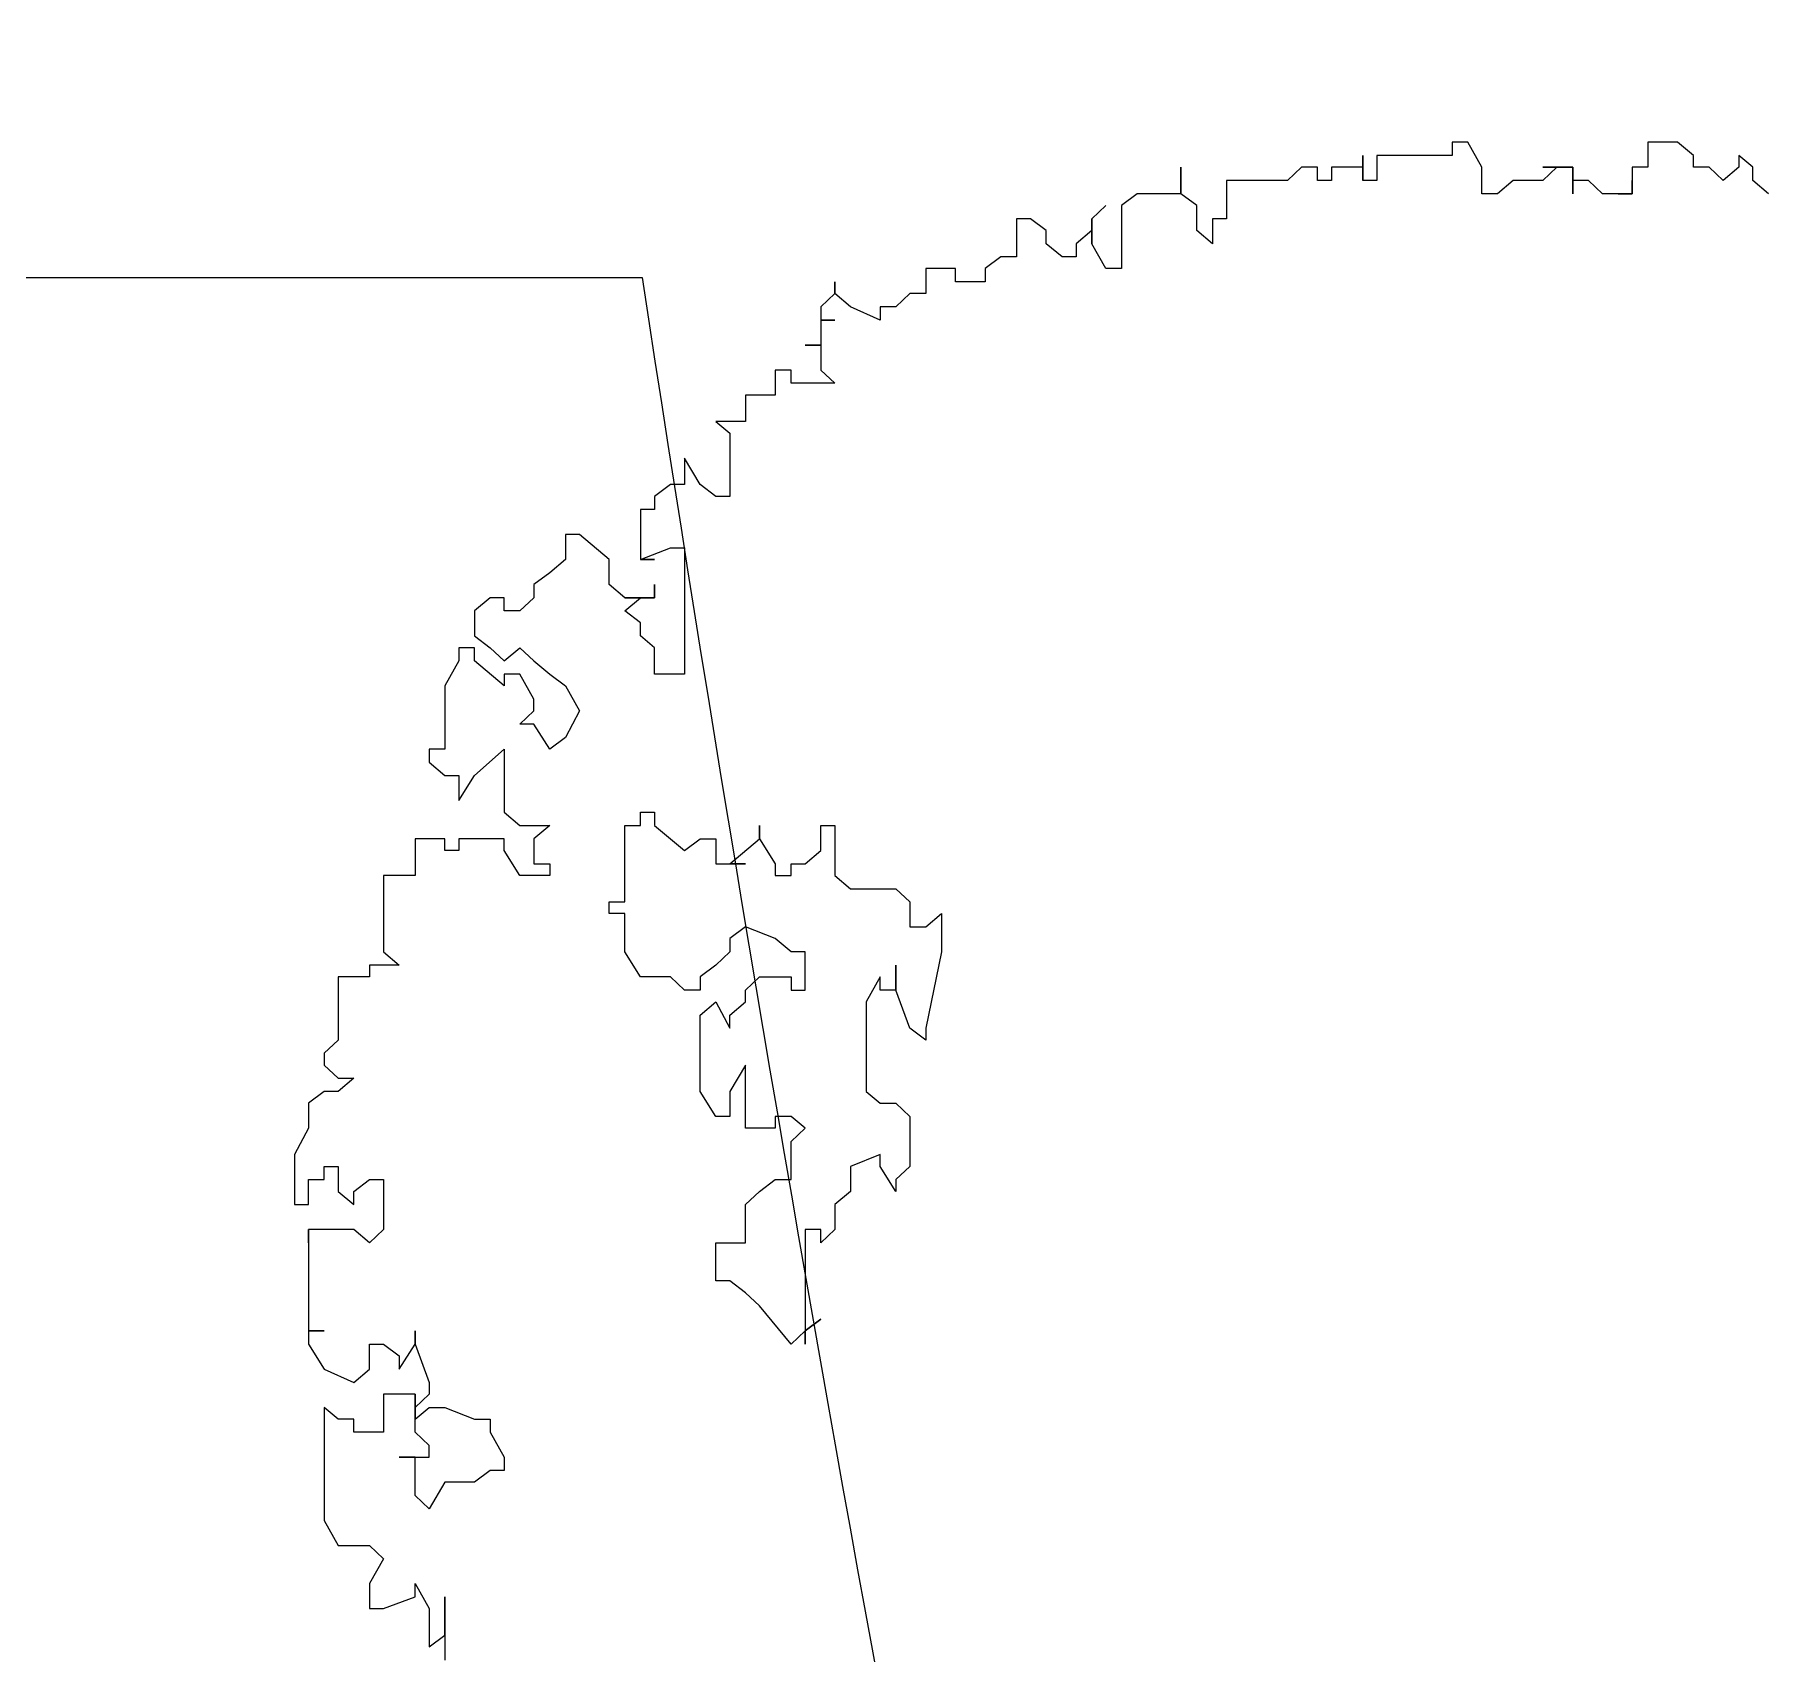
# Model space of a CAD drawing. Extents: x -30 to 1202, y 231 to 898.
# Drawn here: x 168.072 to 170.767, y 434.223 to 436.745 of the extents above; entities that cross this region are included whole.
import ezdxf

# ---------------------------------------------------------------- set-up
doc = ezdxf.new("R2010")
doc.units = 0
doc.header["$LTSCALE"] = 0.04
doc.layers.get('0').update_dxf_attribs({"linetype": 'CONTINUOUS'})
for name, color, linetype in [('0.2', 2, 'CONTINUOUS'), ('0.5', 5, 'CONTINUOUS'), ('CONTORXXNP----00', 255, 'CONTINUOUS'), ('PISO', 1, 'CONTINUOUS'), ('PISOS', 1, 'CONTINUOUS')]:
    doc.layers.add(name, color=color, linetype=linetype)
doc.styles.get("Standard").update_dxf_attribs({"font": 'romans.shx'})

# ---------------------------------------------------------------- blocks, each defined once
blk = doc.blocks.new('ARB3')
at = {"color": 0}
for p, q in [((-0.47538, 0.1276), (-0.48119, 0.12068)), ((-0.48701, 0.12068), (-0.49217, 0.11453)), ((-0.49217, 0.11453), (-0.48701, 0.11453)), ((-0.48119, 0.12068), (-0.48701, 0.12068)), ((-0.48701, 0.11453), (-0.48119, 0.10761)), ((-0.48119, 0.10761), (-0.48701, 0.10146)), ((-0.48701, 0.10146), (-0.48701, 0.09454)), ((-0.48701, 0.09454), (-0.49217, 0.09454)), ((-0.49799, 0.07454), (-0.48701, 0.07454)), ((-0.48701, 0.07454), (-0.48701, 0.06762)), ((-0.48701, 0.06762), (-0.47538, 0.06762)), ((-0.47538, 0.06762), (-0.48119, 0.06762)), ((-0.48119, 0.06762), (-0.47538, 0.06762)), ((-0.47538, 0.06762), (-0.47538, 0.06147)), ((-0.47538, 0.06147), (-0.47538, 0.06762)), ((-0.47538, 0.06762), (-0.47538, 0.05455)), ((-0.47538, 0.05455), (-0.48119, 0.0484)), ((-0.48119, 0.0484), (-0.48119, 0.04148)), ((-0.47538, 0.04148), (-0.48701, 0.04148)), ((-0.48701, 0.04148), (-0.48701, 0.02841)), ((-0.48119, 0.04148), (-0.47538, 0.04148)), ((-0.48701, 0.02841), (-0.48701, 0.03456)), ((-0.48701, 0.03456), (-0.48119, 0.02841)), ((-0.48119, 0.02841), (-0.48119, 0.01533)), ((-0.48119, 0.01533), (-0.47538, 0.00841)), ((-0.47538, 0.00841), (-0.47538, 0.00149)), ((-0.48701, 0.00149), (-0.49799, -0.00466)), ((-0.47538, 0.00149), (-0.48701, 0.00149)), ((-0.49217, -0.04465), (-0.48119, -0.04465)), ((-0.48119, -0.04465), (-0.48119, -0.0508)), ((-0.48119, -0.0508), (-0.49217, -0.0508)), ((-0.49217, -0.0508), (-0.48701, -0.0508)), ((-0.48701, -0.0508), (-0.48701, -0.06464)), ((-0.48701, -0.06464), (-0.48119, -0.06464)), ((-0.48119, -0.06464), (-0.48119, -0.07079)), ((-0.48119, -0.07079), (-0.48701, -0.07079)), ((-0.48701, -0.07079), (-0.48701, -0.07771)), ((-0.48701, -0.07771), (-0.48119, -0.08386)), ((-0.48119, -0.08386), (-0.48119, -0.11078)), ((-0.48119, -0.11078), (-0.4644, -0.11078)), ((-0.4644, -0.11078), (-0.4644, -0.11693)), ((-0.4644, -0.11693), (-0.45342, -0.11693)), ((-0.45342, -0.11693), (-0.45923, -0.12385)), ((-0.47021, -0.12385), (-0.47538, -0.13077)), ((-0.45923, -0.12385), (-0.47021, -0.12385)), ((-0.47538, -0.13077), (-0.48701, -0.13077)), ((-0.48701, -0.13077), (-0.47538, -0.13077)), ((-0.47538, -0.13077), (-0.47538, -0.14999)), ((-0.47538, -0.14999), (-0.47021, -0.15691)), ((-0.47021, -0.15691), (-0.44244, -0.15691)), ((-0.44244, -0.15691), (-0.44244, -0.16383)), ((-0.4644, -0.16999), (-0.47021, -0.16383)), ((-0.47021, -0.16383), (-0.4644, -0.16999)), ((-0.44244, -0.16383), (-0.45342, -0.16999)), ((-0.45342, -0.16999), (-0.4644, -0.16999)), ((-0.4644, -0.16999), (-0.45923, -0.16999)), ((-0.45923, -0.16999), (-0.45342, -0.17691)), ((-0.45342, -0.17691), (-0.44761, -0.17691)), ((-0.44761, -0.17691), (-0.44761, -0.18306)), ((-0.45923, -0.18998), (-0.4644, -0.1969)), ((-0.45342, -0.18998), (-0.45923, -0.18998)), ((-0.44761, -0.18306), (-0.45342, -0.18998)), ((-0.4644, -0.1969), (-0.4644, -0.20305)), ((-0.4644, -0.20305), (-0.44761, -0.20305)), ((-0.44761, -0.20305), (-0.44761, -0.20997)), ((-0.44761, -0.20997), (-0.44244, -0.21689)), ((-0.44244, -0.21689), (-0.43663, -0.21689)), ((-0.43663, -0.21689), (-0.43663, -0.22997)), ((-0.43663, -0.22997), (-0.44244, -0.22997)), ((-0.44244, -0.22997), (-0.44244, -0.24304)), ((-0.44244, -0.24304), (-0.43146, -0.24304)), ((-0.43146, -0.24304), (-0.43146, -0.24996)), ((-0.15308, -0.24304), (-0.15889, -0.23612)), ((-0.15889, -0.23612), (-0.1421, -0.23612)), ((-0.15308, -0.24996), (-0.15308, -0.24304)), ((-0.1421, -0.23612), (-0.10851, -0.24304)), ((-0.10851, -0.24304), (-0.10334, -0.24304)), ((-0.10334, -0.24304), (-0.10851, -0.24996)), ((-0.43146, -0.24996), (-0.42565, -0.25611)), ((-0.16987, -0.25611), (-0.16406, -0.24996)), ((-0.16406, -0.24996), (-0.15308, -0.24996)), ((-0.10851, -0.24996), (-0.1253, -0.25611)), ((-0.07557, -0.25611), (-0.06976, -0.24996)), ((-0.06976, -0.24996), (-0.0478, -0.24996)), ((-0.0478, -0.24996), (-0.04198, -0.25611)), ((-0.42565, -0.25611), (-0.42565, -0.26303)), ((-0.16987, -0.2761), (-0.16987, -0.25611)), ((-0.1253, -0.25611), (-0.13628, -0.25611)), ((-0.13628, -0.25611), (-0.1253, -0.25611)), ((-0.1253, -0.25611), (-0.1253, -0.26303)), ((-0.07557, -0.26303), (-0.07557, -0.25611)), ((-0.03682, -0.25611), (-0.0478, -0.26303)), ((-0.04198, -0.25611), (-0.03682, -0.25611)), ((-0.42565, -0.26303), (-0.41983, -0.26303)), ((-0.41983, -0.26303), (-0.42565, -0.2761)), ((-0.1253, -0.26303), (-0.13112, -0.26303)), ((-0.13112, -0.26303), (-0.12014, -0.26918)), ((-0.08074, -0.26918), (-0.07557, -0.26303)), ((-0.0478, -0.26303), (-0.05296, -0.26303)), ((-0.05296, -0.26303), (-0.0478, -0.2761)), ((-0.12014, -0.26918), (-0.08074, -0.26918)), ((-0.42565, -0.2761), (-0.43146, -0.28302)), ((-0.17568, -0.28302), (-0.16987, -0.2761)), ((-0.0478, -0.2761), (-0.03682, -0.2761)), ((-0.03682, -0.2761), (-0.031, -0.28302)), ((-0.43146, -0.28302), (-0.43663, -0.28302)), ((-0.43663, -0.28302), (-0.43146, -0.28302)), ((-0.43146, -0.28302), (-0.42565, -0.28918)), ((-0.41983, -0.28918), (-0.41983, -0.28302)), ((-0.41983, -0.28302), (-0.41983, -0.28918)), ((-0.39787, -0.28918), (-0.39206, -0.28302)), ((-0.39206, -0.28302), (-0.39206, -0.30225)), ((-0.19764, -0.28918), (-0.19764, -0.28302)), ((-0.19764, -0.28302), (-0.17568, -0.28302)), ((-0.031, -0.28302), (-0.02002, -0.28302)), ((-0.02002, -0.28302), (-0.01421, -0.28918)), ((-0.42565, -0.28918), (-0.41983, -0.28918)), ((-0.41983, -0.28918), (-0.40885, -0.28918)), ((-0.40885, -0.28918), (-0.40885, -0.2961)), ((-0.40885, -0.2961), (-0.40885, -0.28918)), ((-0.40885, -0.28918), (-0.39787, -0.28918)), ((-0.18666, -0.28918), (-0.19764, -0.28918)), ((-0.18085, -0.2961), (-0.18666, -0.28918)), ((-0.18085, -0.30225), (-0.18085, -0.2961)), ((-0.1253, -0.2961), (-0.1421, -0.2961)), ((-0.1421, -0.2961), (-0.1421, -0.30225)), ((-0.1253, -0.30225), (-0.1253, -0.2961)), ((-0.06459, -0.2961), (-0.06976, -0.30225)), ((-0.05878, -0.30225), (-0.06459, -0.2961)), ((-0.01421, -0.28918), (-0.02002, -0.28918)), ((-0.02002, -0.28918), (-0.02002, -0.2961)), ((-0.02002, -0.2961), (0.03036, -0.2961)), ((0.02454, -0.2961), (0.01938, -0.28918)), ((0.01938, -0.28918), (0.02454, -0.2961)), ((0.03036, -0.2961), (0.02454, -0.2961)), ((0.02454, -0.2961), (0.03036, -0.30225)), ((-0.39206, -0.30225), (-0.39787, -0.30225)), ((-0.39787, -0.30225), (-0.39787, -0.30917)), ((-0.17568, -0.30225), (-0.18085, -0.30225)), ((-0.17568, -0.30917), (-0.17568, -0.30225)), ((-0.1421, -0.30225), (-0.14791, -0.30917)), ((-0.13112, -0.31609), (-0.13112, -0.30225)), ((-0.13112, -0.30225), (-0.1253, -0.30225)), ((-0.06976, -0.30225), (-0.06976, -0.30917)), ((-0.04198, -0.30225), (-0.05878, -0.30225)), ((-0.04198, -0.30917), (-0.04198, -0.30225)), ((0.03036, -0.30225), (0.01356, -0.31609)), ((-0.39787, -0.30917), (-0.38689, -0.30917)), ((-0.38689, -0.30917), (-0.38689, -0.32224)), ((-0.19183, -0.31609), (-0.18085, -0.30917)), ((-0.18085, -0.30917), (-0.17568, -0.30917)), ((-0.14791, -0.30917), (-0.15308, -0.32224)), ((-0.06976, -0.30917), (-0.06459, -0.30917)), ((-0.06459, -0.30917), (-0.06459, -0.32224)), ((-0.03682, -0.31609), (-0.04198, -0.30917)), ((-0.19183, -0.31609), (-0.19764, -0.31609)), ((-0.19764, -0.31609), (-0.19183, -0.31609)), ((-0.18085, -0.32916), (-0.19183, -0.31609)), ((-0.1253, -0.32224), (-0.13112, -0.31609)), ((-0.031, -0.32224), (-0.03682, -0.31609)), ((0.01356, -0.31609), (0.00775, -0.32224)), ((-0.38689, -0.32224), (-0.37527, -0.32224)), ((-0.37527, -0.32224), (-0.37527, -0.33531)), ((-0.18085, -0.33531), (-0.18085, -0.32224)), ((-0.18085, -0.32224), (-0.18085, -0.32916)), ((-0.18085, -0.32916), (-0.18085, -0.32224)), ((-0.18085, -0.32224), (-0.18085, -0.32916)), ((-0.15308, -0.32224), (-0.14791, -0.32916)), ((-0.12014, -0.32224), (-0.1253, -0.32224)), ((-0.11432, -0.32916), (-0.12014, -0.32224)), ((-0.06459, -0.32224), (-0.09236, -0.32224)), ((-0.09236, -0.32224), (-0.08074, -0.32916)), ((-0.01421, -0.32224), (-0.031, -0.32224)), ((-0.01421, -0.33531), (-0.01421, -0.32224)), ((0.00775, -0.32224), (0.00258, -0.32916)), ((-0.37527, -0.33531), (-0.3701, -0.32916)), ((-0.3701, -0.32916), (-0.34233, -0.32916)), ((-0.34233, -0.32916), (-0.34233, -0.33531)), ((-0.14791, -0.32916), (-0.1421, -0.32916)), ((-0.1421, -0.32916), (-0.13628, -0.33531)), ((-0.12014, -0.33531), (-0.10851, -0.32916)), ((-0.10851, -0.32916), (-0.11432, -0.32916)), ((-0.08074, -0.32916), (-0.06976, -0.32916)), ((-0.06976, -0.32916), (-0.06976, -0.33531)), ((0.00258, -0.32916), (0.00258, -0.33531)), ((-0.34233, -0.33531), (-0.34749, -0.34223)), ((-0.19183, -0.34223), (-0.19183, -0.33531)), ((-0.19183, -0.33531), (-0.18085, -0.33531)), ((-0.13628, -0.33531), (-0.13112, -0.34223)), ((-0.11432, -0.34223), (-0.12014, -0.33531)), ((-0.06976, -0.33531), (-0.08074, -0.34223)), ((0.00258, -0.33531), (-0.01421, -0.33531)), ((-0.34749, -0.34223), (-0.35912, -0.34916)), ((-0.35912, -0.34916), (-0.34749, -0.34916)), ((-0.34749, -0.34916), (-0.34749, -0.35531)), ((-0.31972, -0.35531), (-0.31972, -0.34916)), ((-0.31972, -0.34916), (-0.26417, -0.34916)), ((-0.26417, -0.34916), (-0.26417, -0.36223)), ((-0.19764, -0.36223), (-0.18666, -0.34916)), ((-0.18666, -0.34916), (-0.19183, -0.34223)), ((-0.13112, -0.34223), (-0.1253, -0.34223)), ((-0.1253, -0.34916), (-0.13112, -0.35531)), ((-0.1253, -0.34223), (-0.1253, -0.34916)), ((-0.08074, -0.34223), (-0.11432, -0.34223)), ((-0.34749, -0.35531), (-0.34233, -0.36223)), ((-0.31455, -0.36838), (-0.31972, -0.35531)), ((-0.13112, -0.35531), (-0.13112, -0.36838)), ((-0.34233, -0.36223), (-0.33651, -0.36223)), ((-0.33651, -0.36223), (-0.33651, -0.36838)), ((-0.31455, -0.36838), (-0.31455, -0.36223)), ((-0.31455, -0.36223), (-0.31455, -0.36838)), ((-0.29776, -0.36223), (-0.30357, -0.36223)), ((-0.30357, -0.36223), (-0.29776, -0.36223)), ((-0.29776, -0.36838), (-0.29776, -0.36223)), ((-0.29776, -0.36223), (-0.29776, -0.3753)), ((-0.2758, -0.36223), (-0.28097, -0.36838)), ((-0.26417, -0.36223), (-0.2758, -0.36223)), ((-0.20346, -0.36838), (-0.20346, -0.36223)), ((-0.20346, -0.36223), (-0.19764, -0.36223)), ((-0.33651, -0.36838), (-0.31455, -0.36838)), ((-0.29195, -0.3753), (-0.29776, -0.36838)), ((-0.28678, -0.36838), (-0.29195, -0.3753)), ((-0.28097, -0.36838), (-0.28678, -0.36838)), ((-0.19764, -0.36838), (-0.20346, -0.36838)), ((-0.19764, -0.3753), (-0.19764, -0.36838)), ((-0.13112, -0.36838), (-0.1421, -0.3753)), ((-0.29776, -0.3753), (-0.30357, -0.38222)), ((-0.16406, -0.3753), (-0.19764, -0.3753)), ((-0.16406, -0.38222), (-0.16406, -0.3753)), ((-0.1421, -0.3753), (-0.15889, -0.3753)), ((-0.15889, -0.3753), (-0.15889, -0.38222)), ((-0.31455, -0.38222), (-0.32553, -0.39529)), ((-0.30357, -0.38222), (-0.31455, -0.38222)), ((-0.15889, -0.38222), (-0.16406, -0.38222)), ((-0.32553, -0.39529), (-0.32553, -0.40144)), ((-0.25901, -0.40144), (-0.24802, -0.39529)), ((-0.24802, -0.39529), (-0.2364, -0.40144)), ((-0.32553, -0.40144), (-0.31455, -0.40144)), ((-0.31455, -0.40144), (-0.30874, -0.40837)), ((-0.26417, -0.40837), (-0.25901, -0.40144)), ((-0.2364, -0.40144), (-0.23123, -0.40837)), ((-0.30874, -0.40837), (-0.30357, -0.41529)), ((-0.26999, -0.41529), (-0.26417, -0.40837)), ((-0.23123, -0.40837), (-0.24221, -0.41529)), ((-0.19764, -0.42144), (-0.19764, -0.40837)), ((-0.19764, -0.40837), (-0.19183, -0.41529)), ((-0.18085, -0.41529), (-0.18085, -0.40837)), ((-0.18085, -0.40837), (-0.17568, -0.40837)), ((-0.17568, -0.40837), (-0.17568, -0.42144)), ((-0.30357, -0.41529), (-0.29776, -0.41529)), ((-0.29776, -0.41529), (-0.29195, -0.42144)), ((-0.2758, -0.42144), (-0.26999, -0.41529)), ((-0.25319, -0.41529), (-0.26417, -0.42144)), ((-0.24802, -0.41529), (-0.25319, -0.41529)), ((-0.24221, -0.42144), (-0.24802, -0.41529)), ((-0.24221, -0.41529), (-0.24221, -0.42144)), ((-0.19183, -0.41529), (-0.18085, -0.41529)), ((-0.29195, -0.42144), (-0.29195, -0.42836)), ((-0.26999, -0.42836), (-0.2758, -0.42144)), ((-0.26417, -0.42144), (-0.26417, -0.42836)), ((-0.20346, -0.42836), (-0.19764, -0.42144)), ((-0.17568, -0.42144), (-0.18666, -0.42836)), ((-0.29195, -0.42836), (-0.29776, -0.42836)), ((-0.29776, -0.42836), (-0.29776, -0.43451)), ((-0.2758, -0.43451), (-0.26999, -0.42836)), ((-0.25901, -0.42836), (-0.26999, -0.44143)), ((-0.26417, -0.42836), (-0.25901, -0.42836)), ((-0.21961, -0.44143), (-0.23123, -0.42836)), ((-0.23123, -0.42836), (-0.20346, -0.42836)), ((-0.18666, -0.42836), (-0.19183, -0.42836)), ((-0.19183, -0.42836), (-0.19183, -0.44835)), ((0.06911, -0.43451), (0.08009, -0.42836)), ((0.08009, -0.42836), (0.0859, -0.42836)), ((0.0859, -0.42836), (0.0859, -0.43451)), ((-0.29776, -0.43451), (-0.29195, -0.44143)), ((-0.28097, -0.44143), (-0.2758, -0.43451)), ((0.0633, -0.44143), (0.0633, -0.43451)), ((0.0633, -0.43451), (0.06911, -0.43451)), ((0.0859, -0.43451), (0.09107, -0.44143)), ((-0.29195, -0.44143), (-0.28097, -0.44143)), ((-0.26999, -0.44143), (-0.2758, -0.44143)), ((-0.2758, -0.44143), (-0.2758, -0.44835)), ((-0.2758, -0.44835), (-0.26999, -0.44835)), ((-0.26999, -0.44835), (-0.25901, -0.4545)), ((-0.20863, -0.44835), (-0.21961, -0.44143)), ((-0.21961, -0.4545), (-0.21961, -0.44835)), ((-0.21961, -0.44835), (-0.20863, -0.44835)), ((-0.19183, -0.44835), (-0.18666, -0.44835)), ((-0.18666, -0.44835), (-0.18666, -0.4545)), ((0.05813, -0.4545), (0.0633, -0.44143)), ((0.09107, -0.44143), (0.09107, -0.4545)), ((-0.25901, -0.4545), (-0.23123, -0.4545)), ((-0.23123, -0.4545), (-0.23123, -0.46142)), ((-0.22542, -0.46142), (-0.21961, -0.4545)), ((-0.18666, -0.4545), (-0.19183, -0.4545)), ((-0.19183, -0.4545), (-0.19183, -0.46758)), ((0.05813, -0.46142), (0.05813, -0.4545)), ((0.09107, -0.4545), (0.1027, -0.46142)), ((0.15825, -0.4545), (0.14145, -0.4545)), ((0.14145, -0.4545), (0.16923, -0.4545)), ((0.16341, -0.46142), (0.15825, -0.4545)), ((-0.23123, -0.46142), (-0.22542, -0.46142)), ((0.03036, -0.46758), (0.04715, -0.46142)), ((0.04715, -0.46142), (0.05232, -0.46142)), ((0.05232, -0.46142), (0.05813, -0.46758)), ((0.0633, -0.46758), (0.05813, -0.46142)), ((0.07492, -0.46142), (0.06911, -0.46758)), ((0.08009, -0.46142), (0.07492, -0.46142)), ((0.08009, -0.4745), (0.08009, -0.46142)), ((0.1027, -0.46142), (0.09688, -0.46758)), ((0.13564, -0.46758), (0.14662, -0.46142)), ((0.14662, -0.46142), (0.16341, -0.46142)), ((-0.19183, -0.46758), (-0.17568, -0.46758)), ((-0.17568, -0.46758), (-0.17568, -0.48142)), ((0.03036, -0.46758), (0.02454, -0.46758)), ((0.02454, -0.46758), (0.03036, -0.46758)), ((0.04134, -0.4745), (0.03036, -0.46758)), ((0.06911, -0.46758), (0.05232, -0.46758)), ((0.05232, -0.46758), (0.05232, -0.48142)), ((0.05813, -0.46758), (0.0633, -0.46758)), ((0.09688, -0.46758), (0.08009, -0.46758)), ((0.08009, -0.46758), (0.08009, -0.4745)), ((0.14145, -0.46758), (0.13564, -0.46758)), ((0.14662, -0.48142), (0.14145, -0.46758)), ((-0.1421, -0.48142), (-0.13628, -0.4745)), ((-0.13628, -0.4745), (-0.13628, -0.48757)), ((0.03036, -0.48142), (0.03552, -0.4745)), ((0.03552, -0.4745), (0.04134, -0.4745)), ((-0.17568, -0.48142), (-0.1421, -0.48142)), ((-0.04198, -0.48757), (-0.04198, -0.48142)), ((-0.04198, -0.48142), (-0.02002, -0.48142)), ((-0.02002, -0.48142), (-0.01421, -0.48757)), ((0.03036, -0.48757), (0.03036, -0.48142)), ((0.05232, -0.48142), (0.06911, -0.48142)), ((0.06911, -0.48142), (0.06911, -0.49449)), ((0.11885, -0.48757), (0.12466, -0.48142)), ((0.12466, -0.48142), (0.13564, -0.48757)), ((0.14662, -0.48757), (0.14662, -0.48142)), ((-0.13628, -0.48757), (-0.13112, -0.48757)), ((-0.13112, -0.48757), (-0.13112, -0.50141)), ((-0.03682, -0.49449), (-0.04198, -0.48757)), ((-0.01421, -0.48757), (-0.02002, -0.49449)), ((0.04134, -0.48757), (0.03036, -0.48757)), ((0.04715, -0.49449), (0.04134, -0.48757)), ((0.11885, -0.50141), (0.11885, -0.48757)), ((0.13564, -0.48757), (0.14662, -0.48757)), ((-0.13112, -0.50141), (-0.10334, -0.50141)), ((-0.10334, -0.50141), (-0.09753, -0.50756)), ((-0.09236, -0.50756), (-0.08655, -0.50141)), ((-0.08655, -0.50141), (-0.08655, -0.49449)), ((-0.08655, -0.49449), (-0.08074, -0.50141)), ((-0.08074, -0.50141), (-0.08074, -0.50756)), ((-0.0478, -0.50756), (-0.0478, -0.50141)), ((-0.0478, -0.50141), (-0.03682, -0.50141)), ((-0.03682, -0.50141), (-0.031, -0.49449)), ((-0.031, -0.49449), (-0.03682, -0.49449)), ((-0.02002, -0.49449), (-0.02002, -0.51448)), ((0.04134, -0.50756), (0.04715, -0.49449)), ((0.0633, -0.50141), (0.05813, -0.50756)), ((0.06911, -0.49449), (0.0633, -0.49449)), ((0.0633, -0.49449), (0.0633, -0.50141)), ((0.10786, -0.50756), (0.11885, -0.50141)), ((-0.09753, -0.50756), (-0.09236, -0.50756)), ((-0.08074, -0.50756), (-0.07557, -0.51448)), ((-0.04198, -0.50756), (-0.0478, -0.50756)), ((-0.04198, -0.51448), (-0.04198, -0.50756)), ((0.02454, -0.51448), (0.02454, -0.50756)), ((0.02454, -0.50756), (0.02454, -0.51448)), ((0.03036, -0.51448), (0.04134, -0.50756)), ((0.05813, -0.50756), (0.10786, -0.50756)), ((-0.07557, -0.51448), (-0.06459, -0.51448)), ((-0.06459, -0.51448), (-0.05296, -0.52063)), ((-0.031, -0.51448), (-0.04198, -0.51448)), ((-0.031, -0.52063), (-0.031, -0.51448)), ((-0.02002, -0.51448), (-0.01421, -0.51448)), ((-0.01421, -0.51448), (-0.02002, -0.51448)), ((-0.02002, -0.51448), (0.02454, -0.51448)), ((0.02454, -0.51448), (0.03036, -0.51448)), ((-0.05296, -0.52063), (-0.031, -0.52063))]:
    blk.add_line(p, q, dxfattribs=at)
for p, q in [((-0.49217, 0.09454), (-0.49799, 0.08762)), ((-0.49799, 0.08762), (-0.49799, 0.07454)), ((-0.49799, -0.00466), (-0.49799, -0.01158)), ((-0.49799, -0.01158), (-0.49217, -0.01158)), ((-0.49217, -0.01158), (-0.49217, -0.04465))]:
    blk.add_line(p, q)
at = {"layer": 'CONTORXXNP----00'}
for p, q in [((-0.47538, 0.1276), (-0.48119, 0.12068)), ((-0.48701, 0.12068), (-0.49217, 0.11453)), ((-0.49217, 0.11453), (-0.48701, 0.11453)), ((-0.48119, 0.12068), (-0.48701, 0.12068)), ((-0.48701, 0.11453), (-0.48119, 0.10761)), ((-0.48119, 0.10761), (-0.48701, 0.10146)), ((-0.48701, 0.10146), (-0.48701, 0.09454)), ((-0.49217, 0.09454), (-0.49799, 0.08762)), ((-0.48701, 0.09454), (-0.49217, 0.09454)), ((-0.49799, 0.08762), (-0.49799, 0.07454)), ((-0.49799, 0.07454), (-0.48701, 0.07454)), ((-0.48701, 0.07454), (-0.48701, 0.06762)), ((-0.48701, 0.06762), (-0.47538, 0.06762)), ((-0.48119, 0.06762), (-0.47538, 0.06762)), ((-0.47538, 0.06762), (-0.48119, 0.06762)), ((-0.47538, 0.06762), (-0.47538, 0.05455)), ((-0.47538, 0.06147), (-0.47538, 0.06762)), ((-0.47538, 0.06762), (-0.47538, 0.06147)), ((-0.47538, 0.05455), (-0.48119, 0.0484)), ((-0.48119, 0.0484), (-0.48119, 0.04148)), ((-0.48701, 0.04148), (-0.48119, 0.04148)), ((-0.48701, 0.03456), (-0.48701, 0.04148)), ((-0.48701, 0.03456), (-0.48119, 0.02841)), ((-0.48119, 0.02841), (-0.48119, 0.01533)), ((-0.48119, 0.01533), (-0.47538, 0.00841)), ((-0.47538, 0.00841), (-0.47538, 0.00149)), ((-0.48701, 0.00149), (-0.49799, -0.00466)), ((-0.47538, 0.00149), (-0.48701, 0.00149)), ((-0.49799, -0.00466), (-0.49799, -0.01158)), ((-0.49799, -0.01158), (-0.49217, -0.01158)), ((-0.49217, -0.01158), (-0.49217, -0.04465)), ((-0.49217, -0.04465), (-0.48119, -0.04465)), ((-0.48119, -0.04465), (-0.48119, -0.0508)), ((-0.48701, -0.0508), (-0.48119, -0.0508)), ((-0.48701, -0.0508), (-0.48701, -0.06464)), ((-0.48701, -0.06464), (-0.48119, -0.06464)), ((-0.48119, -0.06464), (-0.48119, -0.07079)), ((-0.48701, -0.07079), (-0.48701, -0.07771)), ((-0.48119, -0.07079), (-0.48701, -0.07079)), ((-0.48701, -0.07771), (-0.48119, -0.08386)), ((-0.48119, -0.08386), (-0.48119, -0.11078)), ((-0.48119, -0.11078), (-0.4644, -0.11078)), ((-0.4644, -0.11078), (-0.4644, -0.11693)), ((-0.4644, -0.11693), (-0.45342, -0.11693)), ((-0.45342, -0.11693), (-0.45923, -0.12385)), ((-0.47021, -0.12385), (-0.47538, -0.13077)), ((-0.45923, -0.12385), (-0.47021, -0.12385)), ((-0.47538, -0.13077), (-0.47538, -0.14999)), ((-0.47538, -0.14999), (-0.47021, -0.15691)), ((-0.47021, -0.15691), (-0.44244, -0.15691)), ((-0.44244, -0.15691), (-0.44244, -0.16383)), ((-0.44244, -0.16383), (-0.45342, -0.16999)), ((-0.45923, -0.16999), (-0.45342, -0.16999)), ((-0.45923, -0.16999), (-0.45342, -0.17691)), ((-0.45342, -0.17691), (-0.44761, -0.17691)), ((-0.44761, -0.17691), (-0.44761, -0.18306)), ((-0.45923, -0.18998), (-0.4644, -0.1969)), ((-0.45342, -0.18998), (-0.45923, -0.18998)), ((-0.44761, -0.18306), (-0.45342, -0.18998)), ((-0.4644, -0.1969), (-0.4644, -0.20305)), ((-0.4644, -0.20305), (-0.44761, -0.20305)), ((-0.44761, -0.20305), (-0.44761, -0.20997)), ((-0.44761, -0.20997), (-0.44244, -0.21689)), ((-0.44244, -0.21689), (-0.43663, -0.21689)), ((-0.43663, -0.21689), (-0.43663, -0.22997)), ((-0.44244, -0.22997), (-0.44244, -0.24304)), ((-0.43663, -0.22997), (-0.44244, -0.22997)), ((-0.44244, -0.24304), (-0.43146, -0.24304)), ((-0.43146, -0.24304), (-0.43146, -0.24996)), ((-0.43146, -0.24996), (-0.42565, -0.25611)), ((-0.42565, -0.25611), (-0.42565, -0.26303)), ((-0.41983, -0.26303), (-0.42565, -0.2761)), ((-0.42565, -0.26303), (-0.41983, -0.26303)), ((-0.42565, -0.2761), (-0.43146, -0.28302)), ((-0.43146, -0.28302), (-0.42565, -0.28918)), ((-0.39787, -0.28918), (-0.39206, -0.28302)), ((-0.39206, -0.28302), (-0.39206, -0.30225)), ((-0.42565, -0.28918), (-0.41983, -0.28918)), ((-0.41983, -0.28918), (-0.40885, -0.28918)), ((-0.40885, -0.28918), (-0.39787, -0.28918)), ((-0.39787, -0.30225), (-0.39787, -0.30917)), ((-0.39206, -0.30225), (-0.39787, -0.30225)), ((-0.39787, -0.30917), (-0.38689, -0.30917)), ((-0.38689, -0.30917), (-0.38689, -0.32224)), ((-0.38689, -0.32224), (-0.37527, -0.32224)), ((-0.37527, -0.32224), (-0.37527, -0.33531)), ((-0.37527, -0.33531), (-0.3701, -0.32916)), ((-0.3701, -0.32916), (-0.34233, -0.32916)), ((-0.34233, -0.32916), (-0.34233, -0.33531)), ((-0.34233, -0.33531), (-0.34749, -0.34223)), ((-0.34749, -0.34223), (-0.35912, -0.34916)), ((-0.35912, -0.34916), (-0.34749, -0.34916)), ((-0.34749, -0.34916), (-0.34749, -0.35531)), ((-0.31972, -0.34916), (-0.26417, -0.34916)), ((-0.31972, -0.35531), (-0.31972, -0.34916)), ((-0.26417, -0.34916), (-0.26417, -0.36223)), ((-0.34749, -0.35531), (-0.34233, -0.36223)), ((-0.31455, -0.36838), (-0.31972, -0.35531)), ((-0.34233, -0.36223), (-0.33651, -0.36223)), ((-0.33651, -0.36223), (-0.33651, -0.36838)), ((-0.2758, -0.36223), (-0.28097, -0.36838)), ((-0.26417, -0.36223), (-0.2758, -0.36223)), ((-0.33651, -0.36838), (-0.31455, -0.36838)), ((-0.29776, -0.3753), (-0.29776, -0.36838)), ((-0.29195, -0.3753), (-0.29776, -0.36838)), ((-0.28678, -0.36838), (-0.29195, -0.3753)), ((-0.28097, -0.36838), (-0.28678, -0.36838)), ((-0.29776, -0.3753), (-0.30357, -0.38222)), ((-0.31455, -0.38222), (-0.32553, -0.39529)), ((-0.30357, -0.38222), (-0.31455, -0.38222)), ((-0.32553, -0.39529), (-0.32553, -0.40144)), ((-0.25901, -0.40144), (-0.24802, -0.39529)), ((-0.24802, -0.39529), (-0.2364, -0.40144)), ((-0.32553, -0.40144), (-0.31455, -0.40144)), ((-0.31455, -0.40144), (-0.30874, -0.40837)), ((-0.26417, -0.40837), (-0.25901, -0.40144)), ((-0.2364, -0.40144), (-0.23123, -0.40837)), ((-0.30874, -0.40837), (-0.30357, -0.41529)), ((-0.26999, -0.41529), (-0.26417, -0.40837)), ((-0.23123, -0.40837), (-0.24221, -0.41529)), ((-0.19764, -0.40837), (-0.19183, -0.41529)), ((-0.19764, -0.42144), (-0.19764, -0.40837)), ((-0.18085, -0.40837), (-0.17568, -0.40837)), ((-0.18085, -0.41529), (-0.18085, -0.40837)), ((-0.17568, -0.40837), (-0.17568, -0.42144)), ((-0.30357, -0.41529), (-0.29776, -0.41529)), ((-0.29776, -0.41529), (-0.29195, -0.42144)), ((-0.2758, -0.42144), (-0.26999, -0.41529)), ((-0.25319, -0.41529), (-0.26417, -0.42144)), ((-0.24802, -0.41529), (-0.25319, -0.41529)), ((-0.24221, -0.42144), (-0.24802, -0.41529)), ((-0.24221, -0.41529), (-0.24221, -0.42144)), ((-0.19183, -0.41529), (-0.18085, -0.41529)), ((-0.29195, -0.42144), (-0.29195, -0.42836)), ((-0.26999, -0.42836), (-0.2758, -0.42144)), ((-0.26417, -0.42144), (-0.26417, -0.42836)), ((-0.20346, -0.42836), (-0.19764, -0.42144)), ((-0.17568, -0.42144), (-0.18666, -0.42836)), ((-0.29776, -0.42836), (-0.29776, -0.43451)), ((-0.29195, -0.42836), (-0.29776, -0.42836)), ((-0.2758, -0.43451), (-0.26999, -0.42836)), ((-0.25901, -0.42836), (-0.26999, -0.44143)), ((-0.26417, -0.42836), (-0.25901, -0.42836)), ((-0.23123, -0.42836), (-0.20346, -0.42836)), ((-0.21961, -0.44143), (-0.23123, -0.42836)), ((-0.19183, -0.42836), (-0.19183, -0.44835)), ((-0.18666, -0.42836), (-0.19183, -0.42836)), ((-0.29776, -0.43451), (-0.29195, -0.44143)), ((-0.28097, -0.44143), (-0.2758, -0.43451)), ((-0.29195, -0.44143), (-0.28097, -0.44143)), ((-0.2758, -0.44143), (-0.2758, -0.44835)), ((-0.26999, -0.44143), (-0.2758, -0.44143)), ((-0.2758, -0.44835), (-0.26999, -0.44835)), ((-0.26999, -0.44835), (-0.25901, -0.4545)), ((-0.20863, -0.44835), (-0.21961, -0.44143)), ((-0.21961, -0.44835), (-0.20863, -0.44835)), ((-0.21961, -0.4545), (-0.21961, -0.44835)), ((-0.19183, -0.44835), (-0.18666, -0.44835)), ((-0.18666, -0.44835), (-0.18666, -0.4545)), ((-0.25901, -0.4545), (-0.23123, -0.4545)), ((-0.23123, -0.4545), (-0.23123, -0.46142)), ((-0.22542, -0.46142), (-0.21961, -0.4545)), ((-0.19183, -0.4545), (-0.19183, -0.46758)), ((-0.18666, -0.4545), (-0.19183, -0.4545)), ((0.15825, -0.4545), (0.16923, -0.4545)), ((0.16341, -0.46142), (0.15825, -0.4545)), ((-0.23123, -0.46142), (-0.22542, -0.46142)), ((0.03036, -0.46758), (0.04715, -0.46142)), ((0.04715, -0.46142), (0.05232, -0.46142)), ((0.05232, -0.46142), (0.05813, -0.46758)), ((0.13564, -0.46758), (0.14662, -0.46142)), ((0.14662, -0.46142), (0.16341, -0.46142)), ((-0.19183, -0.46758), (-0.17568, -0.46758)), ((-0.17568, -0.46758), (-0.17568, -0.48142)), ((0.04134, -0.4745), (0.03036, -0.46758)), ((0.05232, -0.46758), (0.05813, -0.46758)), ((0.05232, -0.46758), (0.05232, -0.48142)), ((0.14145, -0.46758), (0.13564, -0.46758)), ((0.14662, -0.48142), (0.14145, -0.46758)), ((-0.1421, -0.48142), (-0.13628, -0.4745)), ((-0.13628, -0.4745), (-0.13628, -0.48757)), ((0.03036, -0.48142), (0.03552, -0.4745)), ((0.03552, -0.4745), (0.04134, -0.4745)), ((-0.17568, -0.48142), (-0.1421, -0.48142)), ((-0.04198, -0.48142), (-0.02002, -0.48142)), ((-0.04198, -0.48757), (-0.04198, -0.48142)), ((-0.02002, -0.48142), (-0.01421, -0.48757)), ((0.03036, -0.48757), (0.03036, -0.48142)), ((0.05232, -0.48142), (0.06911, -0.48142)), ((0.06911, -0.48142), (0.06911, -0.49449)), ((0.11885, -0.48757), (0.12466, -0.48142)), ((0.12466, -0.48142), (0.13564, -0.48757)), ((0.14662, -0.48757), (0.14662, -0.48142)), ((-0.13628, -0.48757), (-0.13112, -0.48757)), ((-0.13112, -0.48757), (-0.13112, -0.50141)), ((-0.03682, -0.49449), (-0.04198, -0.48757)), ((-0.01421, -0.48757), (-0.02002, -0.49449)), ((0.04134, -0.48757), (0.03036, -0.48757)), ((0.04715, -0.49449), (0.04134, -0.48757)), ((0.11885, -0.50141), (0.11885, -0.48757)), ((0.13564, -0.48757), (0.14662, -0.48757)), ((-0.13112, -0.50141), (-0.10334, -0.50141)), ((-0.10334, -0.50141), (-0.09753, -0.50756)), ((-0.09236, -0.50756), (-0.08655, -0.50141)), ((-0.08655, -0.49449), (-0.08074, -0.50141)), ((-0.08655, -0.50141), (-0.08655, -0.49449)), ((-0.08074, -0.50141), (-0.08074, -0.50756)), ((-0.0478, -0.50141), (-0.03682, -0.50141)), ((-0.0478, -0.50756), (-0.0478, -0.50141)), ((-0.031, -0.49449), (-0.03682, -0.49449)), ((-0.03682, -0.50141), (-0.031, -0.49449)), ((-0.02002, -0.49449), (-0.02002, -0.51448)), ((0.04134, -0.50756), (0.04715, -0.49449)), ((0.0633, -0.50141), (0.05813, -0.50756)), ((0.0633, -0.49449), (0.0633, -0.50141)), ((0.06911, -0.49449), (0.0633, -0.49449)), ((0.10786, -0.50756), (0.11885, -0.50141)), ((-0.09753, -0.50756), (-0.09236, -0.50756)), ((-0.08074, -0.50756), (-0.07557, -0.51448)), ((-0.04198, -0.50756), (-0.0478, -0.50756)), ((-0.04198, -0.51448), (-0.04198, -0.50756)), ((0.03036, -0.51448), (0.04134, -0.50756)), ((0.05813, -0.50756), (0.10786, -0.50756)), ((-0.07557, -0.51448), (-0.06459, -0.51448)), ((-0.06459, -0.51448), (-0.05296, -0.52063)), ((-0.031, -0.51448), (-0.04198, -0.51448)), ((-0.031, -0.52063), (-0.031, -0.51448)), ((-0.02002, -0.51448), (0.02454, -0.51448)), ((-0.01421, -0.51448), (-0.02002, -0.51448)), ((-0.02002, -0.51448), (-0.01421, -0.51448)), ((0.02454, -0.51448), (0.03036, -0.51448)), ((-0.05296, -0.52063), (-0.031, -0.52063))]:
    blk.add_line(p, q, dxfattribs=at)
at = {"flags": 11}
blk.add_attdef('CENTROIDE', (-0.11141, -0.03295), '', height=0.05039, dxfattribs=at)

msp = doc.modelspace()

# ---------------------------------------------------------------- linework, layer by layer
at = {"layer": '0.2'}
msp.add_line((154.8676, 436.3668), (169.0185, 436.3668), dxfattribs=at)
msp.add_arc((242.9961, 447.6797), 74.8376, 188.694497, 195.14792, dxfattribs=at)
at = {"layer": '0.5'}
msp.add_arc((241.6448, 369.3595), 80.5866, 170.557845, 170.557845, dxfattribs=at)
at = {"layer": 'PISOS'}
for centre, radius, start, end in [((167.5169, 429.6227), 17, 354.74777, 91.05032), ((167.4422, 430.2094), 11.8264, 351.94949, 90.74026)]:
    msp.add_arc(centre, radius, start, end, dxfattribs=at)

# ---------------------------------------------------------------- block references
at = {"layer": 'PISO', "xscale": 3.545067965268283, "yscale": 3.545067965268283, "zscale": 3.545067965268283, "rotation": 270}
msp.add_blockref('ARB3', (170.3223, 434.8122), dxfattribs=at)

doc.saveas('drawing.dxf')
